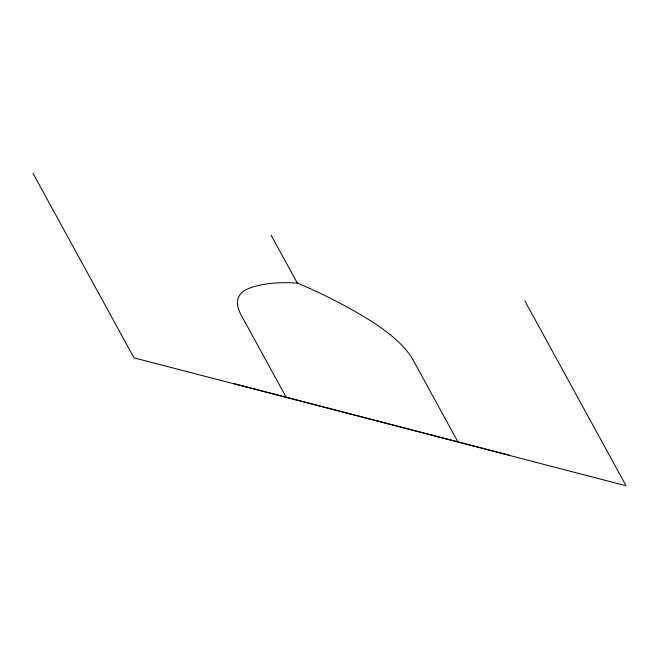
<?xml version="1.0" encoding="UTF-8"?>
<svg xmlns="http://www.w3.org/2000/svg" width="659" height="659" viewBox="0 0 659 659"><rect width="100%" height="100%" fill="white"/><g stroke="black" fill="none" stroke-linecap="round" stroke-linejoin="round"><path stroke-width="0.99" d="M233.863 383.571L510.107 455.377M524.992 301.155L626.05 485.741L134.008 357.845L32.95 173.259M457.865 441.802L413.028 359.896A97.318 35.471 24.7 0 0 369.732 320.225A194.627 70.941 24.7 0 0 297.283 283.041A194.627 70.941 24.7 0 0 248.278 288.65A97.318 35.471 24.7 0 0 241.26 315.249L286.105 397.155M271.08 235.172L297.283 283.041"/></g></svg>
